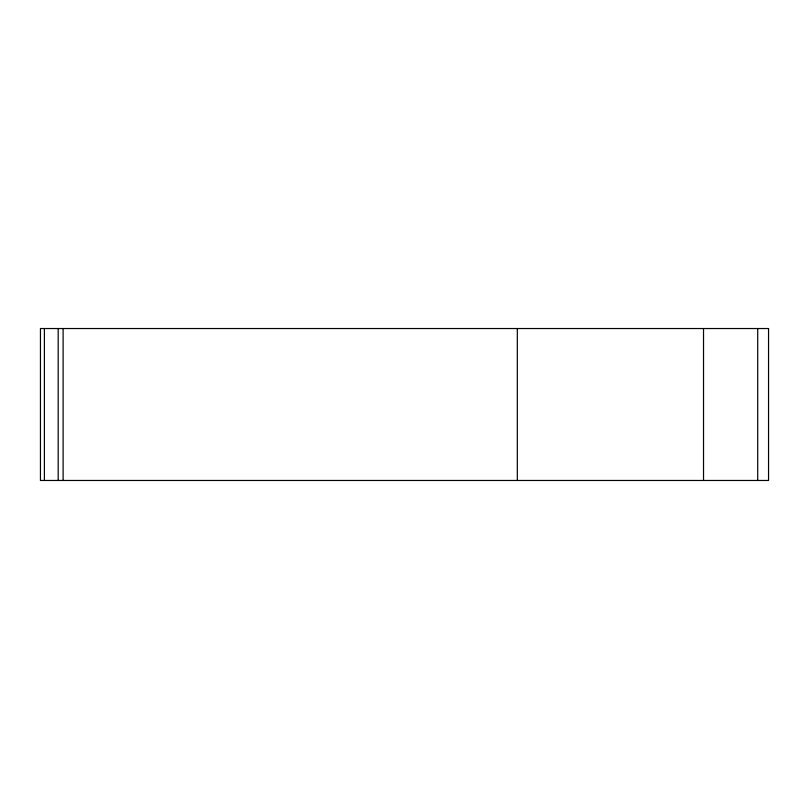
<?xml version="1.0" encoding="UTF-8"?>
<svg xmlns="http://www.w3.org/2000/svg" width="809" height="809" viewBox="0 0 809 809"><rect width="100%" height="100%" fill="white"/><g stroke="black" fill="none" stroke-linecap="round" stroke-linejoin="round"><path stroke-width="1.21" d="M757.72 328.535L757.72 480.465M703.527 328.535L703.527 480.465M517.315 328.535L517.315 480.465M63.112 328.535L63.112 480.465M58.187 328.535L58.187 480.465M44.394 328.535L44.394 480.465M768.55 328.535L40.45 328.535L40.45 480.465L768.55 480.465L768.55 328.535"/></g></svg>
